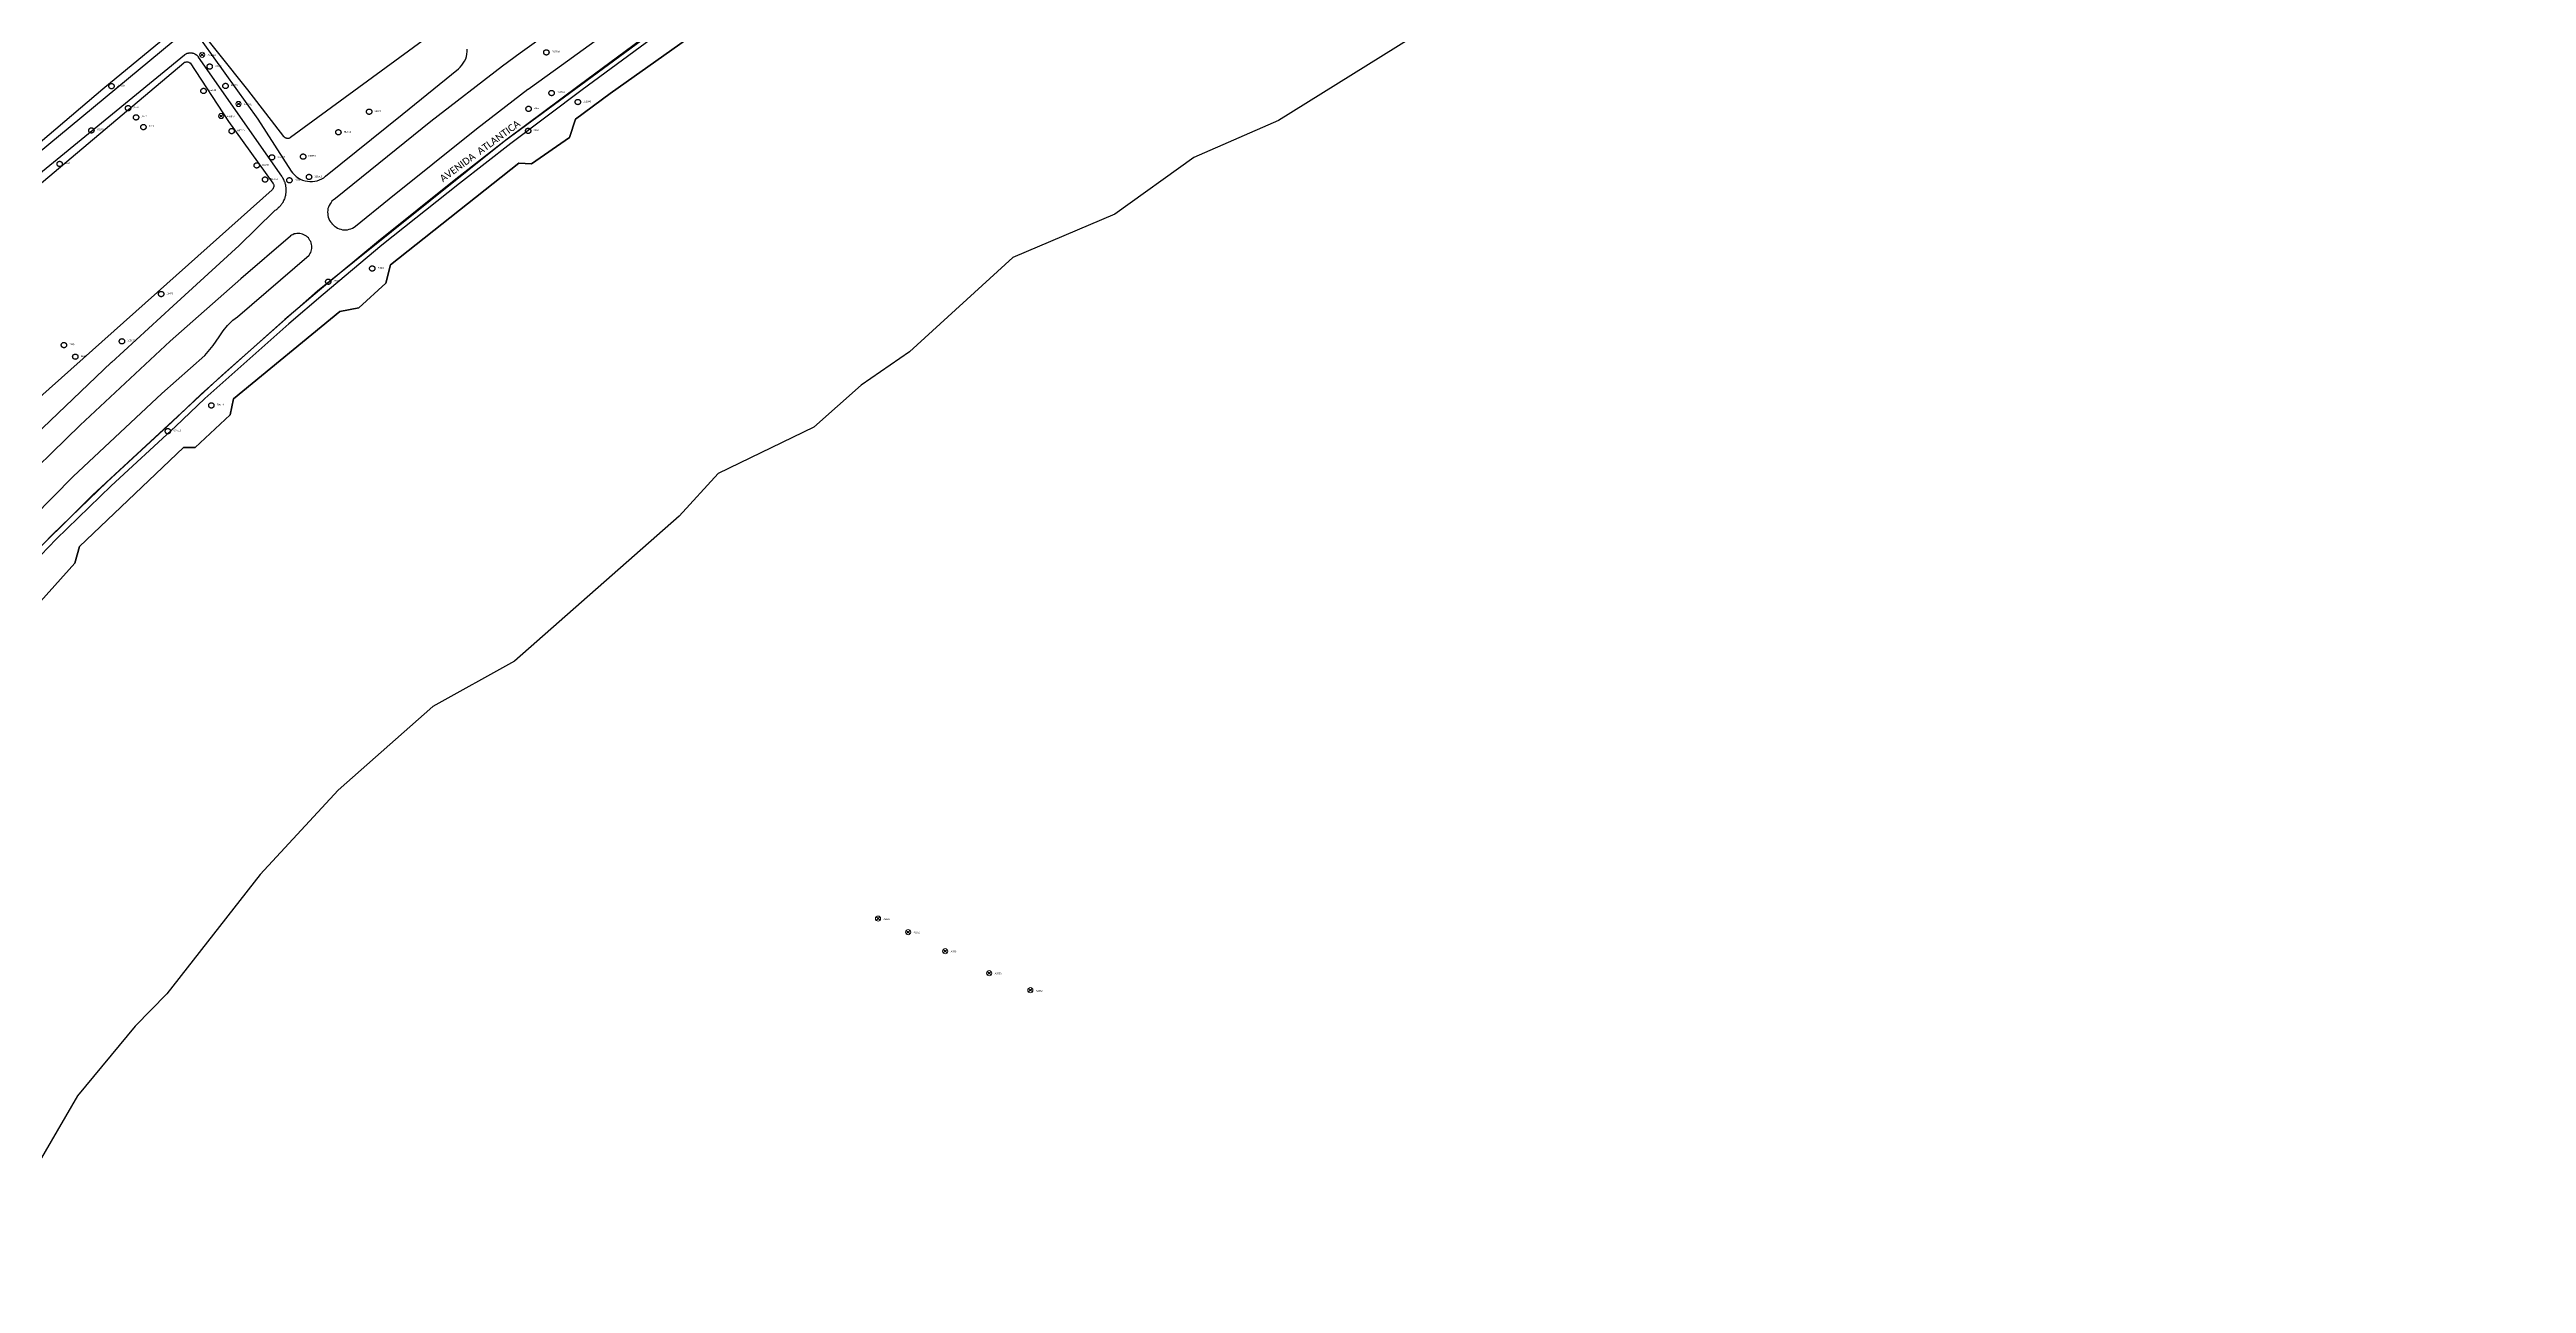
# Model space of a CAD drawing. Header units: millimetres. Extents: x 676447 to 689606, y 7455628 to 7463967.
# Drawn here: x 686168 to 687214, y 7458167 to 7458689 of the extents above; entities that cross this region are included whole.
import ezdxf

# ---------------------------------------------------------------- set-up
doc = ezdxf.new("R2010")
doc.units = ezdxf.units.MM
doc.header["$LTSCALE"] = 0.1
doc.header["$MEASUREMENT"] = 0
doc.linetypes.add('PHANTOM2', pattern=[1.25, 0.625, -0.125, 0.125, -0.125, 0.125, -0.125])
doc.layers.add('10.4-Postes', color=1, linetype='Continuous', lineweight=0)
for name, color, linetype in [('Caixas Subterrâneas', 5, 'Continuous'), ('LEGENDAS_INFRAESTRUTURAS', 7, 'Continuous'), ('MUB_AC_GEOGRAFICO', 7, 'Continuous'), ('MUB_MEIOFIO', 7, 'Continuous'), ('MUB_OBRA_ARTE', 7, 'Continuous'), ('MUB_QUADRAS', 7, 'Continuous'), ('MUB_SEGMENTO', 7, 'Continuous'), ('NOS_DE_INFRAESTRUTURA', 7, 'Continuous')]:
    doc.layers.add(name, color=color, linetype=linetype)
doc.styles.add('Legend', font='calibri.ttf')
doc.styles.get("Standard").update_dxf_attribs({"font": 'arial.ttf'})

# ---------------------------------------------------------------- blocks, each defined once
blk = doc.blocks.new('MHMZ')
at = {"linetype": 'PHANTOM2'}
blk.add_circle((0, 0), 0.0000101, dxfattribs=at)
blk = doc.blocks.new('PTPT')
at = {"layer": '10.4-Postes', "color": 1, "linetype": 'PHANTOM2'}
for points in [[(-0.0000079, 0.0000104), (0.0000075, -0.000002)], [(0.000007, 0.0000109), (-0.0000074, -0.0000025)]]:
    blk.add_lwpolyline(points, dxfattribs=at)
at = {"layer": '10.4-Postes', "color": 1}
blk.add_circle((-0.0000002, 0.0000042), 0.00000987, dxfattribs=at)

msp = doc.modelspace()

# ---------------------------------------------------------------- linework, layer by layer
at = {"layer": 'MUB_AC_GEOGRAFICO', "linetype": 'Continuous'}
for points in [[(686780.9, 7458717.3), (686686.9, 7458658.7), (686651.1, 7458643), (686617.8, 7458619.1), (686574.6, 7458600.7), (686531, 7458560.8), (686510.6, 7458546.7), (686490.5, 7458529), (686450.1, 7458509.4), (686433.6, 7458491.4), (686364, 7458430), (686329.5, 7458410.8), (686289.5, 7458375.5), (686256.5, 7458339.8), (686217.1, 7458289.4), (686203.7, 7458275.7), (686179.4, 7458246.2), (686133.1, 7458166.9)], [(686163.7, 7458455.3), (686178.2, 7458471.5), (686180.2, 7458478.5), (686224.1, 7458520.4), (686229, 7458520.4), (686243.8, 7458534.2), (686245.2, 7458541), (686290.2, 7458577.9), (686298.3, 7458579.4), (686309.7, 7458589.9), (686311.6, 7458597.6), (686365.8, 7458640.6), (686371.2, 7458640.4), (686387.3, 7458651.5), (686389.8, 7458659.2), (686404.5, 7458670.1), (686460, 7458709.5)]]:
    msp.add_lwpolyline(points, dxfattribs=at)
at = {"layer": 'MUB_MEIOFIO', "linetype": 'Continuous'}
for points in [[(686213.7, 7458717.8), (686255.6, 7458659.3), (686269.6, 7458637.3), (686270.2, 7458636.5), (686271, 7458635.7), (686271.7, 7458635), (686272.6, 7458634.4), (686273.5, 7458633.9), (686274.5, 7458633.5), (686275.5, 7458633.2), (686276.5, 7458633), (686277.5, 7458632.9), (686278.6, 7458632.9), (686279.6, 7458633), (686280.6, 7458633.2), (686281.6, 7458633.6), (686282.6, 7458634), (686283.5, 7458634.5), (686284.2, 7458635.1), (686316.6, 7458661.2), (686340.3, 7458680.6), (686341.1, 7458681.3), (686341.8, 7458682.1), (686342.4, 7458682.9), (686342.9, 7458683.8), (686343.4, 7458684.8), (686343.7, 7458685.8), (686343.9, 7458686.8), (686344, 7458687.9), (686344, 7458688.9)], [(686403.6, 7458713.9), (686366.4, 7458687.2), (686358.9, 7458681.6), (686328.7, 7458658.3), (686328.7, 7458658.3), (686292.1, 7458628.6), (686291.9, 7458628.5), (686287.8, 7458625.3), (686287.5, 7458625.1), (686286.9, 7458624.6), (686286.5, 7458624), (686286.1, 7458623.4), (686285.7, 7458622.8), (686285.4, 7458622.1), (686285.2, 7458621.4), (686285.1, 7458620.7), (686285, 7458619.9), (686285.1, 7458619.2), (686285.2, 7458618.5), (686285.3, 7458617.8), (686285.6, 7458617.1), (686285.9, 7458616.4), (686286.3, 7458615.8), (686286.8, 7458615.2), (686286.9, 7458615), (686287, 7458615), (686287.5, 7458614.4), (686288, 7458614), (686288.2, 7458613.8), (686288.6, 7458613.6), (686289.2, 7458613.2), (686289.9, 7458612.9), (686290.6, 7458612.7), (686291.3, 7458612.5), (686292, 7458612.5), (686292.8, 7458612.5), (686293.5, 7458612.5), (686294.2, 7458612.7), (686294.9, 7458612.9), (686295.6, 7458613.2), (686296.2, 7458613.6), (686296.8, 7458614), (686311.1, 7458625.6)], [(686311.1, 7458625.6), (686348, 7458655.2), (686369.7, 7458671.9), (686369.8, 7458671.9), (686381.4, 7458680.2), (686424.1, 7458711.2)], [(686157.4, 7458640.5), (686219.8, 7458692.2)], [(686093.4, 7458579.1), (686224.5, 7458686.4), (686224.6, 7458686.5), (686224.7, 7458686.6), (686224.8, 7458686.6), (686224.9, 7458686.7), (686225, 7458686.8), (686225.2, 7458686.9), (686225.3, 7458686.9), (686225.4, 7458687), (686225.5, 7458687), (686225.7, 7458687.1), (686225.8, 7458687.1), (686225.9, 7458687.2), (686226.1, 7458687.2), (686226.2, 7458687.2), (686226.4, 7458687.3), (686226.5, 7458687.3), (686226.6, 7458687.3), (686226.8, 7458687.3), (686226.9, 7458687.3), (686227.1, 7458687.3), (686227.2, 7458687.3), (686227.3, 7458687.3), (686227.5, 7458687.3), (686227.6, 7458687.3), (686227.8, 7458687.3), (686227.9, 7458687.2), (686228, 7458687.2), (686228.2, 7458687.2), (686228.3, 7458687.1), (686228.4, 7458687.1), (686228.6, 7458687), (686228.7, 7458687), (686228.8, 7458686.9), (686229, 7458686.8), (686229.1, 7458686.8), (686229.2, 7458686.7), (686229.3, 7458686.6), (686229.4, 7458686.5), (686229.6, 7458686.5), (686229.7, 7458686.4), (686229.8, 7458686.3), (686229.9, 7458686.2), (686230, 7458686.1), (686230.1, 7458686), (686230.2, 7458685.9), (686230.3, 7458685.8), (686230.3, 7458685.7), (686230.4, 7458685.5), (686265.6, 7458635.1), (686265.8, 7458634.8), (686266, 7458634.5), (686266.2, 7458634.2), (686266.3, 7458633.9), (686266.5, 7458633.6), (686266.6, 7458633.2), (686266.8, 7458632.9), (686266.9, 7458632.6), (686267, 7458632.2), (686267.1, 7458631.9), (686267.2, 7458631.5), (686267.2, 7458631.2), (686267.3, 7458630.8), (686267.4, 7458630.5), (686267.4, 7458630.1), (686267.4, 7458629.8), (686267.4, 7458629.4), (686267.4, 7458629), (686267.4, 7458628.7), (686267.4, 7458628.3), (686267.4, 7458628), (686267.3, 7458627.6), (686267.3, 7458627.3), (686267.2, 7458626.9), (686267.1, 7458626.6), (686267, 7458626.2), (686266.9, 7458625.9), (686266.8, 7458625.5), (686266.6, 7458625.2), (686266.5, 7458624.9), (686266.3, 7458624.6), (686266.2, 7458624.2), (686266, 7458623.9), (686265.8, 7458623.6), (686265.6, 7458623.3), (686265.4, 7458623), (686265.2, 7458622.8), (686265, 7458622.5), (686264.7, 7458622.2), (686264.5, 7458622), (686264.2, 7458621.7), (686264, 7458621.5), (686263.7, 7458621.2), (686263.4, 7458621), (686263.1, 7458620.8), (686262.8, 7458620.6), (686262.5, 7458620.4), (686247.6, 7458605.8), (686219.7, 7458580.3), (686193.7, 7458556.4), (686193.6, 7458556.3), (686155, 7458519.4)], [(686160.6, 7458490.9), (686177.5, 7458508.1), (686215, 7458543.2), (686233.1, 7458559.3), (686236.7, 7458563.6), (686239.2, 7458567.2), (686240.9, 7458569.7), (686242.8, 7458572), (686245, 7458574.2), (686247, 7458575.7), (686277.3, 7458601.8), (686277.6, 7458602.3), (686277.9, 7458602.8), (686278.1, 7458603.4), (686278.3, 7458604), (686278.4, 7458604.5), (686278.4, 7458605.1), (686278.4, 7458605.7), (686278.3, 7458606.3), (686278.1, 7458606.9), (686277.9, 7458607.5), (686277.6, 7458608), (686277.3, 7458608.5), (686276.9, 7458609), (686276.5, 7458609.4), (686276.1, 7458609.8), (686275.6, 7458610.1), (686275, 7458610.4), (686274.5, 7458610.6), (686273.9, 7458610.8), (686273.3, 7458610.9), (686272.7, 7458610.9), (686272.1, 7458610.9), (686271.5, 7458610.8), (686270.9, 7458610.7), (686270.4, 7458610.4), (686269.8, 7458610.2), (686269.3, 7458609.9), (686269.3, 7458609.8), (686248.3, 7458591.7), (686218.5, 7458565.4), (686180.5, 7458529.8), (686150.4, 7458500.5)]]:
    msp.add_lwpolyline(points, dxfattribs=at)
at = {"layer": 'MUB_OBRA_ARTE', "linetype": 'Continuous'}
for points in [[(686420.5, 7458695.1), (686391.3, 7458673.5), (686361, 7458650.8), (686339.3, 7458633.9), (686306.5, 7458607.7), (686281.6, 7458587), (686267, 7458574.5), (686231.6, 7458542.9), (686219.2, 7458531.1), (686191.9, 7458505.9), (686168.6, 7458483.4), (686142.4, 7458456.2)], [(686421.9, 7458693.2), (686392.7, 7458671.6), (686362.5, 7458648.9), (686340.8, 7458632.1), (686308, 7458605.9), (686283.1, 7458585.1), (686268.6, 7458572.7), (686233.2, 7458541.1), (686220.8, 7458529.3), (686193.5, 7458504.2), (686170.3, 7458481.7), (686144.2, 7458454.5)]]:
    msp.add_lwpolyline(points, dxfattribs=at)
at = {"layer": 'MUB_QUADRAS', "linetype": 'Continuous'}
for points in [[(686154.7, 7458469.4), (686185.7, 7458500.2), (686240.4, 7458550.8), (686280.8, 7458586.6), (686359.6, 7458650), (686441, 7458709.8), (686581.2, 7458806.1), (686743.6, 7458909), (686855.4, 7458975), (686944.4, 7459024.1), (687045.6, 7459078), (687176.2, 7459143.3), (687289.4, 7459195.6)], [(686159, 7458771.4), (686168.5, 7458760), (686199.8, 7458721.3), (686199.8, 7458721.3), (686217, 7458697.8), (686217.5, 7458697), (686217.5, 7458697), (686217.7, 7458696.8), (686217.7, 7458696.6), (686217.8, 7458696.4), (686217.9, 7458696.2), (686217.9, 7458696), (686217.9, 7458695.8), (686217.9, 7458695.6), (686217.8, 7458695.4), (686217.8, 7458695.2), (686217.7, 7458695), (686217.6, 7458694.8), (686217.5, 7458694.6), (686217.3, 7458694.5), (686217.2, 7458694.3), (686190, 7458672), (686154.1, 7458641.3)], [(686330.8, 7458696.5), (686269.4, 7458651.5), (686269.2, 7458651.3), (686269, 7458651.2), (686268.8, 7458651.2), (686268.6, 7458651.1), (686268.4, 7458651.1), (686268.2, 7458651.1), (686268, 7458651.1), (686267.8, 7458651.1), (686267.6, 7458651.2), (686267.4, 7458651.2), (686267.2, 7458651.3), (686267, 7458651.4), (686266.8, 7458651.6), (686266.7, 7458651.7), (686266.6, 7458651.9), (686266.5, 7458651.9), (686251.3, 7458671.7), (686214.6, 7458717.9)], [(686460, 7458709.5), (686404.5, 7458670.1), (686389.8, 7458659.2), (686387.3, 7458651.5), (686371.2, 7458640.4), (686365.8, 7458640.6), (686311.6, 7458597.6), (686309.7, 7458589.9), (686298.3, 7458579.4), (686290.2, 7458577.9), (686245.2, 7458541), (686243.8, 7458534.2), (686229, 7458520.4), (686224.1, 7458520.4), (686180.2, 7458478.5), (686178.2, 7458471.5), (686163.7, 7458455.3)], [(686136.1, 7458608.8), (686224.3, 7458683.1), (686224.4, 7458683.2), (686224.6, 7458683.3), (686224.8, 7458683.4), (686225, 7458683.4), (686225.2, 7458683.5), (686225.4, 7458683.5), (686225.6, 7458683.5), (686225.8, 7458683.5), (686226, 7458683.5), (686226.2, 7458683.4), (686226.4, 7458683.3), (686226.6, 7458683.2), (686226.7, 7458683.1), (686226.9, 7458683), (686243.2, 7458658.3), (686261.9, 7458632.2), (686261.9, 7458632.2), (686262, 7458632.1), (686262.1, 7458631.9), (686262.2, 7458631.7), (686262.3, 7458631.5), (686262.3, 7458631.3), (686262.3, 7458631.1), (686262.3, 7458630.9), (686262.3, 7458630.7), (686262.2, 7458630.5), (686262.2, 7458630.3), (686262.1, 7458630.1), (686262, 7458629.9), (686261.9, 7458629.7), (686261.7, 7458629.6), (686261.6, 7458629.4), (686141, 7458521.8)]]:
    msp.add_lwpolyline(points, dxfattribs=at)

# ---------------------------------------------------------------- block references
at = {"layer": 'Caixas Subterrâneas', "color": 40}
for p, xscale, yscale, zscale, rotation in [((686235.2, 7458681.5), 111319.4907932735, 111319.4907932735, 111319.4907932735, 359.2908677801371), ((686377.5, 7458687.5), 111319.4907932736, 111319.4907932736, 111319.4907932736, 359.2903279392662), ((686193.7, 7458673.2), 111319.4907932736, 111319.4907932736, 111319.4907932736, 359.291023107851), ((686232.6, 7458671.2), 111319.4907932736, 111319.4907932736, 111319.4907932736, 359.2908744544432), ((686241.9, 7458673.3), 111319.4907932736, 111319.4907932736, 111319.4907932736, 359.2908396740895), ((686379.7, 7458670.3), 111319.4907932736, 111319.4907932736, 111319.4907932736, 359.2903142705307), ((686200.7, 7458663.9), 111319.4907932736, 111319.4907932736, 111319.4907932736, 359.2909933922379), ((686204.1, 7458660), 111319.4907932736, 111319.4907932736, 111319.4907932736, 359.2909793564226), ((686302.6, 7458662.4), 111319.4907932736, 111319.4907932736, 111319.4907932736, 359.2906051925843), ((686370, 7458663.6), 111319.4907932735, 111319.4907932735, 111319.4907932735, 359.2903493215447), ((686390.8, 7458666.5), 111319.4907932735, 111319.4907932735, 111319.4907932735, 359.2902709857569), ((686185.2, 7458654.5), 111319.4907932735, 111319.4907932735, 111319.4907932735, 359.2910496576932), ((686207.2, 7458655.9), 111319.4907932736, 111319.4907932736, 111319.4907932736, 359.2909663312743), ((686244.5, 7458654.2), 111319.4907932736, 111319.4907932736, 111319.4907932736, 359.2908237009411), ((686289.6, 7458653.7), 111319.4907932736, 111319.4907932736, 111319.4907932736, 359.2906519211131), ((686369.8, 7458654.3), 111319.4907932736, 111319.4907932736, 111319.4907932736, 359.290347125334), ((686171.8, 7458640.3), 111319.4907932736, 111319.4907932736, 111319.4907932736, 359.2910962804971), ((686255.1, 7458639.7), 111319.4907932736, 111319.4907932736, 111319.4907932736, 359.290778859977), ((686261.5, 7458643.1), 111319.4907932736, 111319.4907932736, 111319.4907932736, 359.2907555821457), ((686274.7, 7458643.4), 111319.4907932736, 111319.4907932736, 111319.4907932736, 359.2907055158815), ((686258.6, 7458633.7), 111319.4907932736, 111319.4907932736, 111319.4907932736, 359.2907637970173), ((686268.9, 7458633.4), 111319.4907932735, 111319.4907932735, 111319.4907932735, 359.2907245169887), ((686277.2, 7458634.8), 111319.4907932736, 111319.4907932736, 111319.4907932736, 359.2906935242049), ((686303.9, 7458596.1), 111319.4907932736, 111319.4907932736, 111319.4907932736, 359.290579613739), ((686214.7, 7458585.3), 111319.4907932736, 111319.4907932736, 111319.4907932736, 359.2909159055418), ((686285.3, 7458590.5), 111319.4907932736, 111319.4907932736, 111319.4907932736, 359.2906488469276), ((686173.6, 7458563.7), 111319.4907932735, 111319.4907932735, 111319.4907932735, 359.2910653639236), ((686198.1, 7458565.3), 111319.4907932736, 111319.4907932736, 111319.4907932736, 359.2909727206566), ((686178.4, 7458558.8), 111319.4907932736, 111319.4907932736, 111319.4907932736, 359.2910457330121), ((686235.9, 7458538.2), 111319.4907932736, 111319.4907932736, 111319.4907932736, 359.2908206522713), ((686217.5, 7458527.3), 111319.4907932735, 111319.4907932735, 111319.4907932735, 359.2908869458311)]:
    msp.add_blockref('MHMZ', p, dxfattribs=dict(at, xscale=xscale, yscale=yscale, zscale=zscale, rotation=rotation))
at = {"layer": 'NOS_DE_INFRAESTRUTURA', "color": 1}
for p, xscale, yscale, zscale, rotation in [((686232, 7458686), 111319.4907932736, 111319.4907932736, 111319.4907932736, 359.2908812155972), ((686240.1, 7458660.1), 111319.4907932735, 111319.4907932735, 111319.4907932735, 359.2908424955465), ((686247.4, 7458665.2), 111319.4907932736, 111319.4907932736, 111319.4907932736, 359.2908163400669), ((686517.7, 7458320.7), 111319.4907932735, 111319.4907932735, 111319.4907932735, 359.2896804181962), ((686530.4, 7458315), 111319.4907932736, 111319.4907932736, 111319.4907932736, 359.2896303531825), ((686546.1, 7458306.9), 111319.4907932736, 111319.4907932736, 111319.4907932736, 359.2895681314615), ((686564.7, 7458297.6), 111319.4907932736, 111319.4907932736, 111319.4907932736, 359.289494493671), ((686582.1, 7458290.4), 111319.4907932736, 111319.4907932736, 111319.4907932736, 359.2894259097883)]:
    msp.add_blockref('PTPT', p, dxfattribs=dict(at, xscale=xscale, yscale=yscale, zscale=zscale, rotation=rotation))

# ---------------------------------------------------------------- texts
at = {"layer": 'LEGENDAS_INFRAESTRUTURAS', "color": 1}
for s, rotation, p in [('A41584', 359.2909, (686234.3, 7458686)), ('A41582', 359.2908, (686242.4, 7458660)), ('A41583', 359.2908, (686249.7, 7458665.2)), ('A2831', 359.2897, (686520, 7458320.6)), ('A2835', 359.2896, (686532.7, 7458315)), ('A2834', 359.2896, (686548.4, 7458306.9)), ('A2833', 359.2895, (686567, 7458297.6)), ('A2832', 359.2894, (686584.4, 7458290.3))]:
    msp.add_text(s, height=0.7, rotation=rotation, dxfattribs=at).set_placement(p)
at = {"layer": 'LEGENDAS_INFRAESTRUTURAS', "color": 5}
for s, rotation, p in [('51580', 359.2909, (686237.5, 7458681.5)), ('153230', 359.2903, (686379.9, 7458687.5)), ('156520', 359.291, (686196, 7458673.2)), ('NET48', 359.2909, (686234.9, 7458671.2)), ('42270', 359.2908, (686244.2, 7458673.3)), ('164780', 359.2903, (686382, 7458670.3)), ('2446', 359.291, (686203, 7458663.8)), ('2447', 359.291, (686206.4, 7458660)), ('20670', 359.2906, (686304.9, 7458662.3)), ('2381', 359.2903, (686372.3, 7458663.6)), ('153240', 359.2903, (686393.1, 7458666.4)), ('156530', 359.291, (686187.5, 7458654.5)), ('2448', 359.291, (686209.5, 7458655.9)), ('NET49', 359.2908, (686246.8, 7458654.1)), ('NET52', 359.2906, (686291.9, 7458653.6)), ('2382', 359.2903, (686372.1, 7458654.2)), ('2449', 359.2911, (686174.1, 7458640.3)), ('16460', 359.2908, (686257.4, 7458639.6)), ('101520', 359.2907, (686263.8, 7458643)), ('NET51', 359.2907, (686277, 7458643.4)), ('NET50', 359.2908, (686260.9, 7458633.6)), ('75120', 359.2907, (686271.2, 7458633.4)), ('121860', 359.2907, (686279.5, 7458634.7)), ('S/No6', 359.2906, (686306.2, 7458596)), ('16470', 359.2909, (686217, 7458585.2)), ('2383', 359.2906, (686287.6, 7458590.5)), ('2445', 359.2911, (686175.9, 7458563.7)), ('105120', 359.291, (686200.4, 7458565.3)), ('2444', 359.291, (686180.7, 7458558.7)), ('S/No11', 359.2908, (686238.2, 7458538.2)), ('S/No10', 359.2909, (686219.9, 7458527.3))]:
    msp.add_text(s, height=0.7, rotation=rotation, dxfattribs=at).set_placement(p)
at = {"layer": 'MUB_SEGMENTO', "color": 253, "style": 'Legend'}
msp.add_text('AVENIDA  ATLANTICA', height=3, rotation=36.267, dxfattribs=at).set_placement((686333.8, 7458632.5))

doc.saveas('drawing.dxf')
